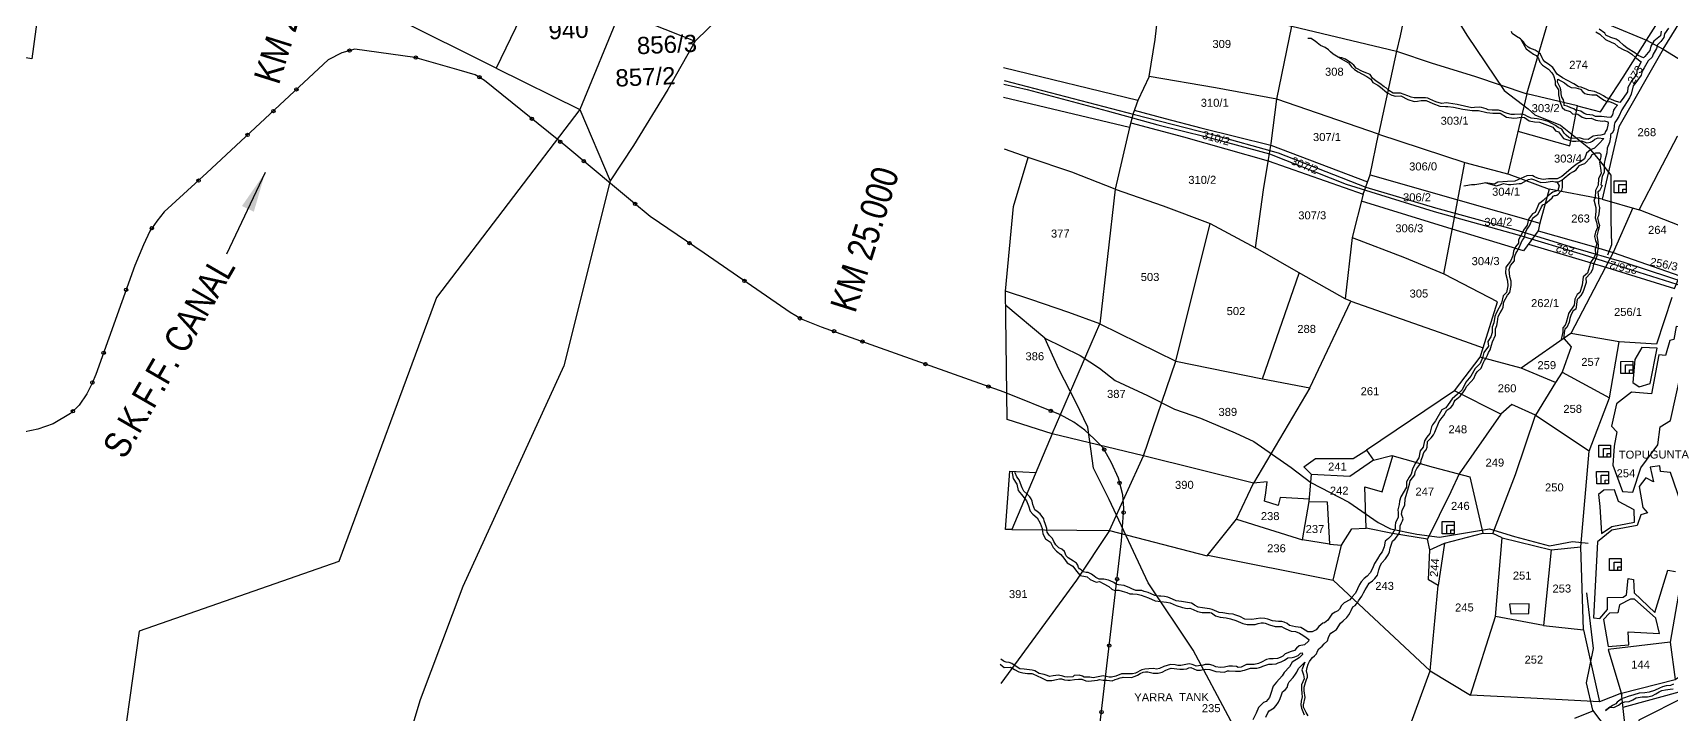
# Model space of a CAD drawing. Header units: inches. Extents: x 304037 to 460575, y 1453943 to 1639883.
# Drawn here: x 329611 to 332061, y 1603459 to 1604477 of the extents above; entities that cross this region are included whole.
import ezdxf

# ---------------------------------------------------------------- set-up
doc = ezdxf.new("R2010")
doc.units = ezdxf.units.IN
doc.header["$MEASUREMENT"] = 0
doc.header["$PDMODE"] = 33
doc.header["$PDSIZE"] = 5
for name, pattern in [('ACAD_ISO02W100', [15, 12, -3]), ('ACAD_ISO07W100', [3, 0, -3]), ('BORDER', [1.75, 0.5, -0.25, 0.5, -0.25, 0, -0.25])]:
    doc.linetypes.add(name, pattern=pattern)
for name, color, linetype in [('cahnige', 6, 'Continuous'), ('CARTTRACK', 30, 'ACAD_ISO02W100'), ('NALA', 4, 'Continuous'), ('SQUAREWELL', 5, 'Continuous'), ('SURVEY_BND', 7, 'Continuous'), ('SURVEY_NO', 7, 'Continuous'), ('TITLEBLOCK', 7, 'Continuous'), ('VILLAGE_AREA', 1, 'Continuous'), ('zz', 7, 'Continuous')]:
    doc.layers.add(name, color=color, linetype=linetype)
for name, color, linetype, lineweight in [('FOOTPATH', 150, 'ACAD_ISO07W100', 30), ('ROAD', 1, 'Continuous', 25), ('VILL_BOUNDARY', 6, 'BORDER', 30)]:
    doc.layers.add(name, color=color, linetype=linetype, lineweight=lineweight)
doc.styles.add('ARIALN', font='ARIALN.TTF')
doc.styles.get("Standard").update_dxf_attribs({"font": 'arial.ttf'})
doc.dimstyles.get("Standard").update_dxf_attribs({"dimtxt": 0.18, "dimasz": 0.18, "dimexe": 0.18, "dimexo": 0.0625, "dimgap": 0.09, "dimtad": 0, "dimtih": 1, "dimtoh": 1, "dimdec": 4, "dimzin": 0, "dimdsep": 46, "dimtxsty": 'Standard', "dimcen": 0.09, "dimadec": 0, "dimazin": 0, "dimtfac": 1, "dimtdec": 4, "dimtofl": 0, "dimtmove": 0, "dimatfit": 3, "dimfxl": 0, "dimtolj": 1, "dimtzin": 0, "dimarcsym": 0})

# ---------------------------------------------------------------- blocks, each defined once
blk = doc.blocks.new('KALUVOYA')
at = {"layer": 'SURVEY_BND', "linetype": 'ByBlock'}
for points in [[(51.85, 81.82), (37.17, 89.12), (44.85, 112.14)], [(-13.35, 100.37), (-15.66, 83.12), (-29.3, 85.27), (-37.17, 109.33)], [(60.2, 99.16), (51.85, 81.82), (64.01, 75.8)], [(69.84, 90.02), (64.01, 75.8), (68.4, 65.47)], [(69.84, 90.02), (80.74, 85.75)], [(64.01, 75.8), (43.19, 48.47), (28.99, 10.13), (0, 0), (-12.96, -92.16), (6.03, -138.4), (5.19, -147.25), (6.56, -150.42)]]:
    blk.add_lwpolyline(points, dxfattribs=at)
at = {"layer": 'VILL_BOUNDARY', "linetype": 'ByBlock'}
blk.add_lwpolyline([(84.56, 89.48), (80.74, 85.75), (76.79, 78.72), (71.78, 70.57), (68.4, 65.47), (61.71, 38.6), (47.03, 6.5), (40.86, -9.95), (34.1, -32.3)], dxfattribs=at)
at = {"layer": 'SURVEY_NO', "linetype": 'ByBlock'}
for s, p in [('940', (59.49, 85.98)), ('856/3', (72.34, 83.82)), ('857/2', (69.22, 79.12))]:
    blk.add_text(s, height=2.5, rotation=2.5039, dxfattribs=at).set_placement(p)
blk = doc.blocks.new('THOPUGUNTA')
at = {"layer": 'CARTTRACK', "linetype": 'ByBlock'}
blk.add_lwpolyline([(-6204.9, -1116), (-6237.8, -1085.5), (-6257.9, -1032.4), (-6281.5, -929.7), (-6295.1, -854.1), (-6273.7, -752.5), (-6264.9, -701.5), (-6260.1, -557.5), (-6262.6, -456.4), (-6328.2, -369.8), (-6337.9, -328.8), (-6327.2, -277.6), (-6337.1, -194.7)], dxfattribs=at)
at = {"layer": 'FOOTPATH', "linetype": 'ByBlock'}
for points in [[(-6976.8, 1494.4), (-6933.5, 1455.7), (-6881.3, 1369.6), (-6844.7, 1305.7), (-6809.2, 1234.3), (-6780.7, 1178.6), (-6758.8, 1129.9), (-6748.6, 1112.2), (-6728.5, 1079.6), (-6636.3, 905.6), (-6594.8, 801.6), (-6595.8, 766.9), (-6517, 638.8), (-6461.2, 556.1), (-6425.3, 528.8), (-6415, 519.8), (-6376.7, 504.2), (-6334.2, 470.2), (-6320.3, 453.7), (-6301.2, 429.4), (-6301.4, 362.3), (-6300.5, 325.3), (-6306.2, 309.9)], [(-6774.2, -573.4), (-6802, -517.6), (-6836.2, -445), (-6869.6, -385.7), (-6926.1, -280.5), (-6993.5, -179.5), (-7051.5, -55.2), (-7075.2, -8.5), (-7083.8, 52.7), (-7101.5, 90.2), (-7127.1, 139.7), (-7148, 186), (-7206.5, 234.7)], [(-7148, 186), (-7095.3, 159.9), (-7066.2, 140.9), (-7042.8, 122.7), (-6994.4, 100.1), (-6954.1, 79.6), (-6915.2, 66.4), (-6863.2, 44.6), (-6835.6, 31.3), (-6779.7, -7.1), (-6750.2, -29.5), (-6693.1, -59.2), (-6649.6, -89.6), (-6630.7, -98.9), (-6591.5, -107), (-6557.4, -111.2), (-6483.1, -98.9), (-6445.6, -110.3), (-6393.2, -124.3), (-6358.5, -118), (-6335.1, -120.4)], [(-6327.4, -370.9), (-6355.6, -382.4)]]:
    blk.add_lwpolyline(points, dxfattribs=at)
at = {"layer": 'NALA', "linetype": 'ByBlock'}
for points in [[(-6226.2, 644.6), (-6227.3, 637.6), (-6237, 629.9), (-6241.4, 622.4), (-6243, 615.6), (-6250.5, 606.9), (-6252.5, 604.8), (-6260.7, 608.3), (-6265.4, 612.1), (-6277.1, 619.5), (-6282.4, 623.7), (-6289.2, 629.8), (-6293.5, 633), (-6301.3, 635.3), (-6308.7, 638.9), (-6310.4, 641.6), (-6318.8, 647.7)], [(-6215, 649.2), (-6221.4, 640.9), (-6222.4, 635.1), (-6226.8, 629.5), (-6231.5, 624.2), (-6233.2, 618.8), (-6238.3, 610.3), (-6239.5, 605.7), (-6245.6, 600.4), (-6251.8, 590), (-6254.6, 584.8), (-6256, 579.2), (-6263.8, 568), (-6268.1, 562.8), (-6271, 550.6), (-6273.4, 545.1), (-6284.9, 527), (-6289.3, 517.4), (-6292.8, 511.5), (-6295.5, 508.4), (-6296.3, 504.1), (-6296.7, 496.9), (-6299.5, 492.4), (-6302, 490.2), (-6301.8, 486.2), (-6303.3, 478.1), (-6307.1, 470), (-6307.3, 462.8), (-6310.1, 453.8), (-6311.5, 447.2), (-6311.2, 438.8), (-6311.2, 433.4), (-6314.4, 428.2), (-6315.4, 420.9), (-6316.4, 415.3), (-6314.6, 413.9), (-6318.4, 406.3), (-6320.7, 404.4), (-6319.9, 396.3), (-6319.9, 387.2), (-6318.3, 381.1), (-6319, 375.9), (-6320, 368.7), (-6321.3, 365.7), (-6320.1, 358.9), (-6318.5, 354.3), (-6320.4, 346.8), (-6322.3, 339), (-6320.9, 330.4), (-6320.5, 323.2), (-6321.3, 315.3), (-6322.2, 308.7), (-6324.7, 301.9), (-6327.5, 296.7), (-6329, 288.6), (-6331.9, 282.9), (-6338.6, 275.8), (-6338.5, 269), (-6342.9, 255.5), (-6346.5, 249.5), (-6349.7, 245.9), (-6351.9, 243.8), (-6354, 229.3), (-6357.5, 226.7), (-6360.6, 221.1), (-6362.7, 215.5), (-6363.9, 210), (-6367.3, 202.1), (-6370.4, 199.6), (-6371.2, 194.3), (-6371.8, 189.2), (-6372.2, 185)], [(-6324, 643.9), (-6317.7, 640.4), (-6309.4, 632.3), (-6299.9, 628), (-6295.9, 626.5), (-6290.7, 621.3), (-6281.8, 616.6), (-6276.2, 614.5), (-6270.2, 610.4), (-6264.5, 605.6), (-6256.2, 599), (-6262.6, 586.5), (-6262.6, 581.5), (-6265.3, 576.4), (-6270, 571.2), (-6275.8, 560.3), (-6276.6, 554.3), (-6282.9, 544.5), (-6287.8, 538.3), (-6295.8, 540.6), (-6301.2, 543.2), (-6305.5, 544.3), (-6309.1, 545.8), (-6312.5, 548.2), (-6318, 551.1), (-6326.1, 554.6), (-6334.1, 556.2), (-6337.1, 557.6), (-6345.7, 561.2), (-6349.6, 561.7), (-6357, 565.8), (-6366.2, 571.2), (-6373.6, 574.9), (-6381.5, 580.4), (-6388.4, 590.5), (-6394.5, 595.3), (-6400, 598.9), (-6403, 602.9), (-6404.1, 604.7), (-6406.7, 610.2), (-6410, 613.1), (-6414.6, 616.1), (-6422.4, 619.1), (-6425.1, 620.7), (-6429.5, 624.9), (-6432.3, 629), (-6436.6, 633.3), (-6442.7, 636.8), (-6449.1, 641.4), (-6450.1, 644)], [(-6436.6, 633.3), (-6428, 618.3), (-6417.3, 610.5), (-6413.2, 608.3), (-6409.6, 603.8), (-6407.5, 598.3), (-6403.7, 593.8), (-6394.8, 588.1), (-6389.6, 582.6), (-6387.4, 578.5), (-6384.9, 570.4), (-6384.9, 564.4), (-6379.6, 556.8), (-6379.6, 549.6), (-6377.4, 538.3), (-6374.2, 530.5), (-6370.1, 527.1), (-6362.3, 524.8), (-6358.6, 521.3), (-6351, 520.9), (-6344.4, 516), (-6338.4, 514.4), (-6330.8, 514.5), (-6323.8, 511.6), (-6314.4, 510.4), (-6310.9, 510.7), (-6306, 509), (-6305.4, 507.7), (-6306.1, 504.1), (-6307.6, 498), (-6309.4, 494.8), (-6310.9, 490.8), (-6316.4, 489.3), (-6321.4, 488.8), (-6327.8, 487.7), (-6332.3, 484.8), (-6335.2, 482.8), (-6342.4, 483.2), (-6348.4, 485.3), (-6352.5, 484.8), (-6360.7, 484.5), (-6364.2, 486), (-6368, 489.1), (-6371, 492.3), (-6374.7, 498.1), (-6380, 501), (-6384.1, 503.9), (-6395.3, 509.5), (-6402, 511.7), (-6411.5, 513.7), (-6420.8, 514.6), (-6426.2, 517.1), (-6429.5, 519.4), (-6432, 520.3), (-6436.4, 520.5), (-6445.6, 520.2), (-6450.3, 520.1), (-6455.9, 521.5), (-6460.6, 523.2), (-6464.7, 525.1), (-6469.3, 526.4), (-6472.2, 526.4), (-6478.7, 526.4), (-6484.9, 526.9), (-6488.1, 528.4), (-6495, 530.4), (-6498.2, 531.3), (-6505.5, 530.5), (-6509.1, 530.1), (-6531.4, 534.9), (-6544.2, 537.2), (-6547.1, 537.4), (-6554.9, 536.7), (-6563.4, 539), (-6572, 543.2), (-6575.2, 544.4), (-6578.5, 545.1), (-6588.3, 545.3), (-6595.7, 544.9), (-6600.1, 545.9), (-6605.2, 548.3), (-6610.5, 550.2), (-6616.1, 552.1), (-6621.6, 552), (-6627.1, 552.1), (-6633.7, 555.9), (-6636.9, 559.7), (-6640.3, 561.7), (-6647.1, 566.3), (-6652.3, 569.8), (-6657.9, 574.4), (-6661.6, 579.7), (-6666.4, 581.8), (-6672.9, 584.2), (-6682.5, 589.4), (-6686, 594), (-6690.9, 597.7), (-6694.8, 600.3), (-6698.5, 603), (-6704, 604.6), (-6709.1, 605.9), (-6716.6, 610.3), (-6720.9, 613.8), (-6723.5, 616.9), (-6728.7, 620.3), (-6735.8, 623.5), (-6740.9, 627.2), (-6743.9, 629.7), (-6746.3, 631), (-6749.9, 633.6), (-6754.6, 633.9)], [(-6710, 606.4), (-6694, 597.2), (-6689.1, 591.3), (-6684.7, 587.5), (-6679.3, 583.7), (-6666.3, 576.7), (-6660.2, 572.9), (-6657.3, 568), (-6649.9, 563.9), (-6645.8, 560.8), (-6636.4, 553), (-6629, 549.1), (-6623.5, 547.7), (-6615.7, 548), (-6605, 542.7), (-6595.8, 539.7), (-6590.7, 539.9), (-6585.1, 540.9), (-6580.3, 541.3), (-6577.4, 541.3), (-6567.7, 536.7), (-6557.2, 532.8), (-6548.8, 531.9), (-6545.4, 531.9), (-6536.7, 531), (-6522.7, 528), (-6508.7, 526.2), (-6499.2, 526), (-6487.1, 523), (-6477.9, 522.3), (-6472, 522.3), (-6466.8, 522.3), (-6457.7, 516.1), (-6446.7, 514.5), (-6441.4, 515.4), (-6435.4, 516), (-6430.7, 515.8), (-6423.6, 510.6), (-6415.4, 509.3), (-6407.9, 508.6), (-6388.1, 501.2), (-6384.2, 495.8), (-6379.9, 494.2), (-6375.1, 488.1), (-6372, 484.5), (-6367.9, 482.9), (-6358.7, 480.3), (-6353.6, 480.2), (-6345.1, 480.9), (-6337.5, 478), (-6332, 478.9), (-6328.8, 480.2), (-6325.3, 483.2), (-6320.3, 485.2), (-6311.7, 484.4), (-6319.5, 476.4), (-6325.8, 469.8), (-6331.9, 467.4), (-6337.7, 462.4), (-6341, 453.9), (-6346.8, 449.7), (-6351.9, 446.7), (-6357.6, 442.2), (-6374.9, 427.5), (-6381.5, 424.1), (-6386.5, 424), (-6390.6, 424.1), (-6394.9, 424.1), (-6402.6, 423), (-6409.5, 424.7), (-6413.1, 426), (-6415.5, 427.2), (-6418, 428.4), (-6419.2, 428.8), (-6427.3, 428.3), (-6435.8, 424.4), (-6445.2, 420.5), (-6455.9, 420.2), (-6470.6, 418.9), (-6475.4, 416.3), (-6488.5, 418.1), (-6495.8, 416.7), (-6504.6, 415.2), (-6509.6, 415.2), (-6518.3, 413.6), (-6521.3, 412.9)], [(-6380.9, 573.2), (-6370.7, 567.7), (-6365.4, 562.8), (-6360.6, 560.5), (-6354, 559.8), (-6346.7, 558), (-6343.3, 554.3), (-6340.5, 551.7), (-6336.7, 550.7), (-6329.7, 549.7), (-6326.5, 549.6), (-6322.8, 549.6), (-6316.9, 545.2), (-6311.4, 541.7), (-6307, 538.9), (-6303.6, 539.8), (-6297.6, 537), (-6291.5, 534.2), (-6295.4, 529.8), (-6297.6, 526.5), (-6298.9, 519.7), (-6301.8, 515.5), (-6307.3, 516.4), (-6315.6, 517.4), (-6324.5, 517.3), (-6328.4, 519.2), (-6337.4, 520), (-6341.5, 521.6), (-6346.5, 525), (-6350.7, 526), (-6354.1, 526.8), (-6357, 528.4), (-6361.3, 530.3), (-6366.5, 532.4), (-6371.4, 533.5), (-6371.4, 537.8), (-6372.3, 542.1), (-6374.7, 546.2), (-6375.6, 551), (-6375.6, 554), (-6376.5, 559.5), (-6379.2, 564.5), (-6381.3, 568.4), (-6380.9, 573.2)], [(-6488.5, 418.1), (-6472.5, 413.6), (-6464.5, 416.2), (-6462.1, 417), (-6454.6, 415.8), (-6451, 415.7), (-6438.6, 416.9), (-6435.5, 417.3), (-6430.8, 419.6), (-6427.8, 421.4), (-6424.8, 423.1), (-6420, 424.1), (-6415.6, 422.6), (-6412, 421.3), (-6406.3, 418.8), (-6398.1, 419), (-6392.4, 420.1), (-6389.4, 420.8), (-6384.6, 419.5), (-6379.6, 419.6), (-6374.5, 421.9), (-6371, 424.8), (-6362.5, 432.1), (-6357.1, 435.1), (-6353.4, 437.4), (-6350.7, 441.2), (-6348.4, 443.8), (-6344.6, 445.4), (-6340.3, 446.8), (-6331.8, 456), (-6329.1, 460.4), (-6324, 462.7), (-6318.2, 462.7), (-6316.3, 460.7), (-6316.3, 457.1), (-6318.5, 448.8), (-6316.9, 439.9), (-6316.1, 432.4), (-6320, 424), (-6320.3, 414.6), (-6324.4, 406.7), (-6324.9, 395.9), (-6326.6, 392.6), (-6323.9, 381.2), (-6323.7, 375.4), (-6324.8, 365.6), (-6322.9, 359.5), (-6321.6, 351.4), (-6324.2, 344.5), (-6325.9, 337.7), (-6324.3, 331.8), (-6322.5, 326.7), (-6324.8, 319.2), (-6324.2, 311.4), (-6326.3, 307), (-6331.6, 299.1), (-6333.1, 293.2), (-6336.1, 283.1), (-6342.6, 277.4), (-6344.4, 265), (-6347.8, 254.4), (-6351.8, 251.1), (-6355.2, 244.2), (-6356.3, 235.2), (-6364.7, 222.6), (-6365.9, 218.1), (-6368.2, 209.5), (-6369.6, 205.2), (-6373.1, 201.4), (-6373.2, 195.5), (-6374.9, 188.4), (-6376.1, 182.3)], [(-6382.1, 419.5), (-6378.6, 413.8), (-6380.9, 406.4), (-6388.1, 404.1), (-6394.5, 399), (-6402.4, 391.9), (-6405.4, 389), (-6409.3, 386.5), (-6414.7, 373.9), (-6418.5, 371.6), (-6424.4, 363.6), (-6426.6, 354.7), (-6432.1, 347.2), (-6433.7, 343.7), (-6436.7, 338.3), (-6439.5, 333.1), (-6439.7, 328.1), (-6444, 322.3), (-6446.9, 316), (-6448.2, 308.8), (-6451.6, 300.8), (-6458.3, 291.9), (-6459, 283), (-6455.8, 271.7), (-6455.6, 264), (-6457.4, 254.2), (-6462.3, 249), (-6464.9, 238.3), (-6472.5, 224.3), (-6474.7, 218.4), (-6476.3, 209.1), (-6479, 202.4), (-6479.1, 194.4), (-6481, 188.1), (-6485.3, 181), (-6484.6, 174.1), (-6491.2, 164.4), (-6493.2, 156.8), (-6496.8, 148.3), (-6504.3, 140.8), (-6511, 129.4), (-6518.4, 120), (-6524, 108.9), (-6530.8, 102.5), (-6538.8, 95.2), (-6544.6, 86.6), (-6548.4, 82.1), (-6554, 78.9), (-6563.7, 62.2), (-6568, 56.7), (-6569.7, 53.5), (-6572.1, 43.5), (-6576.7, 37.8), (-6580.1, 32.3), (-6582.3, 23.2), (-6586.5, 17.4), (-6588.5, 7), (-6594, -1.4), (-6597.8, -9.8), (-6600, -17.2), (-6602.9, -21.7), (-6607, -28.9), (-6607.2, -36.9), (-6615.3, -51), (-6617.5, -57.6), (-6617.9, -62.5), (-6620.1, -70.4), (-6619.4, -74.4), (-6619.4, -81.9), (-6623.7, -89.4), (-6624.1, -94.3), (-6623.9, -99), (-6629.9, -109.6), (-6633.9, -113.3), (-6638.8, -117.3), (-6640.3, -125.8), (-6643.5, -133.2), (-6646.7, -137.6), (-6650.4, -143.7), (-6655.1, -151), (-6657.7, -158.2), (-6661.4, -164.9), (-6665.8, -169.9), (-6670.2, -173.2), (-6674.9, -178.1), (-6677.3, -182.3), (-6683.3, -195.3), (-6688.6, -201.1), (-6691.7, -204.9), (-6700.3, -209.3), (-6704.3, -213.6), (-6707.1, -219), (-6709.9, -221.7), (-6713.8, -223.4), (-6718.5, -226.6), (-6724.5, -235.4), (-6729.5, -239.2), (-6732.1, -239.9), (-6738, -244.8), (-6742.3, -249.9), (-6748, -253.1), (-6754.4, -252.9), (-6758.7, -250.2), (-6762.5, -248.1), (-6765.2, -246.2), (-6772.8, -245.5), (-6782, -243.2), (-6785.3, -240.6), (-6789.8, -238.5), (-6793.5, -237.4), (-6798.3, -237.5), (-6807.6, -236.5), (-6814.2, -233.9), (-6818.7, -233.1), (-6825.6, -232.5), (-6838.2, -234.4), (-6848.7, -233.8), (-6856.1, -230.1), (-6863.8, -227.5), (-6866.4, -226.3), (-6873, -226.1), (-6881.7, -224.4), (-6887.2, -223.9), (-6894, -221.1), (-6897.7, -219.5), (-6901.4, -218.6), (-6912, -217.1), (-6918.4, -216), (-6924.2, -213.1), (-6926.2, -211.7), (-6928.7, -210.2), (-6934.5, -209.2), (-6943.7, -207.6), (-6951.7, -206.7), (-6957.2, -204.2), (-6960.5, -202.4), (-6963.9, -200.9), (-6969.2, -200), (-6974.3, -199.4), (-6977.1, -199.4), (-6983.2, -198.8), (-6988.8, -196.1), (-6993.4, -194.2), (-6999.3, -192.5), (-7002.7, -191.2), (-7005, -190.9), (-7012, -190.9), (-7017.9, -188.6), (-7020.9, -187.1), (-7029.5, -183.9), (-7037.8, -182.5), (-7041.6, -181.5), (-7044.8, -179.1), (-7050.2, -176.9), (-7052.9, -175.7), (-7059.8, -174.1), (-7066.6, -174.2), (-7071.5, -171.8), (-7074, -169.5), (-7078.1, -166.9), (-7083.3, -164.3), (-7086, -164.2), (-7090.5, -163), (-7093.8, -160.4), (-7096, -158.7), (-7097.5, -156.9), (-7098.6, -153.3), (-7100.5, -150.1), (-7105, -147.4), (-7109.3, -145), (-7113.1, -142.3), (-7116, -139.4), (-7118.5, -132.7), (-7122.4, -129.5), (-7127.1, -127.2), (-7131.6, -122.9), (-7134.7, -117.8), (-7136.6, -113.2), (-7139.3, -110.4), (-7141.6, -108.6), (-7144.5, -104.2), (-7145.2, -100.9), (-7145.2, -98.7), (-7147, -92.4), (-7148.8, -87.2), (-7149.6, -84.2), (-7154.9, -76.5), (-7159.5, -73.1), (-7162.7, -70.6), (-7165.7, -62.8), (-7166.8, -57.7), (-7168.3, -54.3), (-7170.3, -51.4), (-7174.7, -46.5), (-7179.5, -42.8), (-7181.7, -37.7), (-7182.7, -35), (-7186.5, -25.6), (-7189.8, -21.5), (-7192.1, -15.1), (-7192.9, -13.2)], [(-6754.3, -378.6), (-6756.9, -373.3), (-6760.8, -365.4), (-6761.2, -361.9), (-6758.3, -351.1), (-6759.9, -340.8), (-6760, -335.6), (-6758.3, -328.4), (-6756.4, -324.3), (-6755, -320.7), (-6755, -317.7), (-6756.6, -310.9), (-6755.4, -306), (-6754.2, -301.3), (-6752, -297.1), (-6749.8, -293.8), (-6747.7, -291.3), (-6744.4, -288.6), (-6741.4, -285.9), (-6740.1, -281.7), (-6738.2, -278.1), (-6733.3, -274.1), (-6730.1, -270.9), (-6725.3, -266.5), (-6723.6, -261.3), (-6721.8, -257), (-6720.3, -254.9), (-6716.2, -252.5), (-6711.5, -249.3), (-6705.9, -240.1), (-6701.8, -236.6), (-6696.4, -231.4), (-6693.1, -227.4), (-6691.3, -223.9), (-6689.8, -220.9), (-6687.3, -215.4), (-6683.9, -213.5), (-6681.8, -210.8), (-6680, -208.4), (-6678.8, -206.7), (-6673.8, -199.5), (-6671.4, -194.6), (-6668.7, -190.1), (-6666.3, -186.3), (-6662.8, -180.1), (-6658.1, -176.7), (-6654.3, -173.2), (-6650.3, -168.2), (-6648.6, -160.3), (-6646.6, -154.1), (-6644.1, -149.8), (-6638.3, -143.6), (-6634.4, -137.9), (-6632.3, -133.1), (-6631.2, -127.7), (-6628, -117.5), (-6623.9, -113.8), (-6620.4, -109.2), (-6617.6, -104.8), (-6616.4, -98.6), (-6616.4, -94.3), (-6614.7, -90.2), (-6612.9, -87.2), (-6612.2, -83.9), (-6614.6, -77.2), (-6613.6, -71.6), (-6611.8, -68), (-6609.3, -63.7), (-6609.2, -54.2), (-6604, -37.2), (-6602.6, -32.2), (-6601.3, -27.2), (-6594.7, -18.5), (-6593.8, -13.6), (-6591.8, -9), (-6585.5, -0.8), (-6585.3, 3.9), (-6583.3, 8.8), (-6581, 15.2), (-6577.6, 19.1), (-6576.2, 23.3), (-6575.8, 31.7), (-6570.3, 37), (-6566.8, 41.5), (-6564.5, 45.7), (-6558, 61.6), (-6553.7, 67.5), (-6551.1, 70.5), (-6546.6, 78.2), (-6540.5, 82.6), (-6537.8, 86), (-6535.9, 90.7), (-6534.1, 93.2), (-6526.7, 99.5), (-6522.8, 104.2), (-6519.6, 108.6), (-6516.7, 114.1), (-6510.5, 121.2), (-6506.3, 125.9), (-6503.6, 131.6), (-6501.4, 135.5), (-6495.1, 141), (-6492.2, 148.4), (-6490.3, 152.7), (-6489, 154.7), (-6486.1, 160.7), (-6484.4, 164.5), (-6481.8, 168.7), (-6479.7, 175.4), (-6478.5, 180.3), (-6473.8, 190.5), (-6473.7, 195.2), (-6474, 199.7), (-6472, 205.1), (-6470.7, 210.5), (-6470.1, 218.1), (-6466.8, 223.7), (-6464.2, 227.7), (-6462.4, 232.4), (-6462.1, 237), (-6461.3, 240.3), (-6456.1, 250), (-6452.3, 254.3), (-6450.7, 264.8), (-6450.6, 271.1), (-6452.3, 277.4), (-6453.6, 288.6), (-6451.3, 294.4), (-6445.6, 301.6), (-6445.6, 306.3), (-6444.7, 310.2), (-6443.6, 312.5), (-6442.1, 315.1), (-6437.9, 322.3), (-6435.6, 328.2), (-6434.2, 331.8), (-6431.5, 335.1), (-6430.1, 338.7), (-6429.1, 344), (-6427.1, 348.4), (-6424.5, 351.7), (-6423.2, 353.8), (-6420.2, 360.6), (-6418.7, 364.3), (-6417, 366.5), (-6413.3, 369.2), (-6410.5, 371.3), (-6407.2, 377.8), (-6405.1, 382.3), (-6402.9, 385.1), (-6399.6, 386.8), (-6393.3, 392.2), (-6389.4, 395.8), (-6387.7, 398.1), (-6385.5, 399), (-6384.4, 399), (-6382.3, 399.6), (-6380.1, 401.2), (-6376, 405.4), (-6374.6, 407.2), (-6373.7, 411.3), (-6373.6, 416.2), (-6373.6, 420.5), (-6373.6, 422.6)], [(-6207.8, -330.9), (-6212.2, -333), (-6218.7, -333.4), (-6224.1, -334.8), (-6228.6, -336.9), (-6235.8, -340.5), (-6244, -342.8), (-6250.4, -344.1), (-6259.2, -344.6), (-6267.1, -347), (-6275.2, -349.6), (-6280.9, -351.3), (-6284.6, -352.4), (-6292, -358.1), (-6294.1, -360.3), (-6298.7, -363.1), (-6300.9, -364.4), (-6302.9, -365.4), (-6309.3, -370.4), (-6302.9, -365.4), (-6296.9, -365.9), (-6289.9, -362.6), (-6285.4, -359.1), (-6280.3, -357.3), (-6274, -356.9), (-6268.5, -354.5), (-6263.6, -351.5), (-6254.6, -350), (-6246.7, -350), (-6239.7, -348.6), (-6234.3, -345.6), (-6228.9, -342.6), (-6225.3, -340.7), (-6219.8, -339.7), (-6212.8, -338.6), (-6207.9, -337.8)], [(-7197.5, -13), (-7195.4, -24), (-7189.8, -32.4), (-7188, -41.6), (-7183.1, -47.8), (-7175.6, -57.3), (-7172.6, -64.8), (-7169.8, -72.8), (-7165.7, -76.9), (-7159.3, -82.5), (-7155, -90.5), (-7151.9, -98.5), (-7151, -106.6), (-7147.2, -113.8), (-7139.5, -118.7), (-7135.3, -126.8), (-7130.7, -132.4), (-7124.2, -137.1), (-7119.4, -142.9), (-7114.5, -149.7), (-7106.2, -155), (-7100.8, -162.2), (-7095.3, -168.7), (-7087, -170.4), (-7084.4, -170.9), (-7079.9, -174.9), (-7071.4, -178.8), (-7066, -177.8), (-7060.7, -180.6), (-7052, -185.4), (-7047.5, -189), (-7043.3, -191.2), (-7040.3, -190.6), (-7037.2, -190.7), (-7032.4, -191.9), (-7025.1, -194.2), (-7020.6, -196.3), (-7016.2, -196.3), (-7009.9, -196.5), (-7003.8, -198.2), (-6993.1, -202.1), (-6982.7, -206.5), (-6966, -208.4), (-6960.5, -209.4), (-6951.5, -213.7), (-6942.1, -216.7), (-6935.1, -218.1), (-6930.9, -217.7), (-6926.2, -219.5), (-6919.8, -222.4), (-6912.4, -224.2), (-6905.8, -224.2), (-6901.3, -224.2), (-6898.5, -224.5), (-6892.5, -228.9), (-6885.6, -231.1), (-6876.9, -231.8), (-6870.4, -233.3), (-6862.5, -236), (-6852, -240.2), (-6845.3, -241.7), (-6840.6, -242), (-6835.8, -242), (-6833.1, -241.8), (-6828.7, -240.5), (-6824.5, -239.4), (-6820.9, -239.4), (-6818.3, -240.1), (-6811.8, -242.4), (-6803.6, -245), (-6797.3, -245), (-6794.1, -245.1), (-6790.4, -246.9), (-6787.6, -248.6), (-6779.7, -252), (-6773.1, -252.6), (-6766.8, -255), (-6761.9, -257.8), (-6757.1, -261.2), (-6753.1, -264.1), (-6753.8, -266.9), (-6759.4, -272.2), (-6767.3, -273.7), (-6771.7, -277.1), (-6774.5, -280.8), (-6779.5, -282.1), (-6788.5, -285.7), (-6792, -289.3), (-6795.9, -291.4), (-6799.9, -292.6), (-6806.3, -293.1), (-6811.8, -293.1), (-6816.6, -294.4), (-6823.9, -298), (-6828.5, -300.4), (-6834.7, -301.9), (-6843.2, -301.5), (-6846.2, -301.7), (-6851.5, -304.1), (-6854.5, -305.6), (-6858.6, -306), (-6861.4, -304.9), (-6867.4, -304.1), (-6872.6, -304.3), (-6879.2, -305.7), (-6885.5, -306), (-6892.4, -305.1), (-6896.4, -303), (-6901.5, -301.5), (-6908.1, -301.8), (-6911.3, -302.5), (-6914.4, -303.4), (-6921.7, -304), (-6923.7, -303.4), (-6927.8, -301.9), (-6932.1, -300.8), (-6944.3, -303.1), (-6949.1, -303.2), (-6953.2, -302.3), (-6960, -301.6), (-6969.7, -304.5), (-6976.6, -307.6), (-6981.1, -308.8), (-6985.3, -307.9), (-6992.5, -308), (-6998.6, -308.5), (-7002.7, -309.7), (-7012.3, -314.5), (-7016.7, -315.4), (-7022.2, -315.4), (-7028.6, -315.4), (-7033.5, -315.5), (-7041.8, -319.1), (-7048.3, -320.8), (-7051.7, -320.4), (-7056.4, -319.4), (-7060.6, -318.4), (-7075.7, -321.7), (-7080.7, -320.8), (-7089.3, -320.4), (-7091.5, -319.3), (-7096.4, -317.8), (-7103.9, -318.2), (-7106, -320.2), (-7114.4, -320.8), (-7118.2, -320), (-7121, -319), (-7127.5, -317.7), (-7135.5, -318.7), (-7141.2, -319.6), (-7144.5, -318), (-7148.9, -316.7), (-7156.5, -315.1), (-7163.1, -311.4), (-7166.8, -310), (-7174.9, -309.2), (-7178.7, -308.7), (-7185.2, -308.3), (-7189.3, -305.6), (-7197.1, -300.1), (-7201.3, -298.8), (-7205.7, -298.1), (-7208.6, -297.4), (-7210.3, -296.1), (-7213.5, -293.8)], [(-7214.6, -301.4), (-7208.8, -306.4), (-7199.5, -305.6), (-7193.2, -309.3), (-7186.9, -312.7), (-7180.9, -314.1), (-7173.7, -315.1), (-7167.6, -315.1), (-7165.9, -315.5), (-7152.8, -321.8), (-7145, -325.6), (-7137.7, -325.5), (-7130.7, -324.3), (-7125.9, -323.1), (-7123, -323.1), (-7118.3, -324.6), (-7113.4, -325.2), (-7110.2, -325.2), (-7103.6, -324.3), (-7097.4, -323.6), (-7092.8, -323.6), (-7086.8, -326.2), (-7082.7, -326.6), (-7069.1, -325.1), (-7066.4, -324.3), (-7060.8, -325), (-7055.1, -324.9), (-7047, -326), (-7042.6, -324.3), (-7039, -322.9), (-7035.5, -321.6), (-7032.3, -320.9), (-7031, -320.8), (-7018.3, -320.9), (-7012.8, -319.2), (-7009.2, -317.6), (-7005.1, -315.2), (-7000.9, -313.1), (-6997.4, -312.5), (-6993.7, -312.7), (-6985.7, -314.7), (-6978.4, -314.4), (-6972.5, -313.4), (-6966.9, -310.2), (-6962.2, -308.4), (-6958.8, -307.3), (-6945.9, -308.9), (-6940.3, -308.6), (-6935.4, -308.3), (-6932.4, -306.8), (-6929.6, -306.4), (-6925.3, -308.2), (-6920.6, -310.1), (-6917.5, -310.1), (-6915, -310.1), (-6911.3, -309.2), (-6907.7, -308.7), (-6900.9, -309.4), (-6892.1, -312), (-6885.5, -312.4), (-6879.3, -313.2), (-6874.8, -311.3), (-6872.1, -311.1), (-6862.9, -311.6), (-6856.5, -311.5), (-6855.2, -311.6), (-6851.9, -310.9), (-6849.5, -310.1), (-6840.3, -307.4), (-6835.3, -307.3), (-6830.7, -307), (-6826.8, -306.1), (-6824.1, -305.1), (-6822.1, -304.3), (-6813.1, -301.1), (-6807.8, -301.1), (-6802.1, -300.5), (-6798.7, -299.3), (-6794.5, -297.5), (-6789.6, -295.2), (-6784.3, -291.6), (-6778, -291), (-6774.1, -290), (-6769.1, -288.2), (-6767.3, -286.9), (-6765.4, -284.8), (-6763.1, -284.1), (-6762.7, -286.6), (-6767.4, -291.6), (-6777.8, -298.2), (-6781.9, -305.2), (-6789.9, -313.4), (-6793.1, -318.7), (-6801.3, -328.1), (-6806.5, -334), (-6809.8, -344.9), (-6812.1, -350.8), (-6816.7, -356.9), (-6821.1, -358.5), (-6828.2, -366.1), (-6831.6, -374.5), (-6837, -384.3)], [(-6817.3, -380.5), (-6814.5, -373.9), (-6812.6, -370.8), (-6805, -366.6), (-6801.9, -362.9), (-6798.2, -358.2), (-6795.8, -352.7), (-6794.1, -346.9), (-6792.5, -342.7), (-6788, -339.2), (-6785.3, -335.8), (-6783.9, -330.8), (-6782.7, -327.5), (-6776.5, -321.2), (-6772.8, -316.3), (-6771, -313.2), (-6768.6, -307.7), (-6759.3, -298.3), (-6763.7, -309.5), (-6760.9, -317), (-6760, -322.9), (-6762.2, -327.4), (-6764.2, -332.1), (-6764, -338.6), (-6763.6, -345.2), (-6763.2, -350), (-6764.5, -356.7), (-6764.9, -362.1), (-6763.8, -367), (-6759.9, -377.1)]]:
    blk.add_lwpolyline(points, dxfattribs=at)
at = {"layer": 'ROAD', "linetype": 'ByBlock'}
for points in [[(-7209.4, 565.5), (-7174.2, 557.5), (-7054.8, 525.8), (-6979, 504.7), (-6906.3, 486.7), (-6812, 461.2), (-6697.1, 416), (-6565.6, 375.1), (-6442, 341.1), (-6342.7, 311), (-6259.3, 284.7), (-6183.6, 260.5)], [(-7209, 571), (-7013.9, 520), (-6899.3, 490.6), (-6799.2, 462.8), (-6668.1, 411.5), (-6563.8, 380.9), (-6440.2, 346.8), (-6354.3, 320.6), (-6282, 299.4), (-6180.3, 266.1)]]:
    blk.add_lwpolyline(points, dxfattribs=at)
at = {"layer": 'SQUAREWELL', "linetype": 'ByBlock'}
for points in [[(-6296.3, 421.1), (-6278.6, 421.1), (-6278.5, 402.9), (-6296.2, 402.9)], [(-6289.3, 415.7), (-6278.6, 415.8), (-6278.5, 402.9), (-6289.3, 402.9)], [(-6283.6, 408.6), (-6278.5, 408.7), (-6278.5, 402.9), (-6283.6, 402.9)], [(-6286.3, 151.3), (-6268.6, 151.4), (-6268.5, 133.2), (-6286.2, 133.1)], [(-6279.4, 146), (-6268.6, 146.1), (-6268.5, 133.2), (-6279.3, 133.2)], [(-6273.6, 138.9), (-6268.6, 138.9), (-6268.5, 133.2), (-6273.6, 133.2)], [(-6319.4, 26.2), (-6301.7, 26.3), (-6301.7, 8.1), (-6319.3, 8)], [(-6312.5, 20.9), (-6301.7, 20.9), (-6301.7, 8.1), (-6312.4, 8.1)], [(-6306.7, 13.8), (-6301.7, 13.8), (-6301.7, 8.1), (-6306.7, 8.1)], [(-6322.6, -13.5), (-6304.9, -13.5), (-6304.8, -31.7), (-6322.5, -31.7)], [(-6315.6, -18.9), (-6304.9, -18.8), (-6304.8, -31.7), (-6315.6, -31.7)], [(-6309.9, -26), (-6304.8, -25.9), (-6304.8, -31.7), (-6309.8, -31.7)], [(-6553.6, -88.1), (-6535.9, -88.1), (-6535.8, -106.3), (-6553.5, -106.3)], [(-6546.6, -93.5), (-6535.9, -93.4), (-6535.8, -106.3), (-6546.6, -106.3)], [(-6540.9, -100.6), (-6535.9, -100.5), (-6535.8, -106.3), (-6540.9, -106.3)], [(-6303.6, -143.2), (-6285.9, -143.1), (-6285.8, -161.3), (-6303.5, -161.4)], [(-6296.6, -148.6), (-6285.9, -148.5), (-6285.8, -161.3), (-6296.5, -161.4)], [(-6290.9, -155.6), (-6285.8, -155.6), (-6285.8, -161.3), (-6290.8, -161.3)]]:
    blk.add_lwpolyline(points, close=True, dxfattribs=at)
at = {"layer": 'SURVEY_BND', "linetype": 'ByBlock'}
for points in [[(-6351.4, 532.9), (-6316.7, 524), (-6282.9, 576), (-6248.3, 631.5), (-6223.3, 617.7), (-6141.6, 750.4), (-6094.6, 826.5), (-6065.8, 877.6), (-6043.7, 936.1)], [(-6386.6, 687.4), (-6303.4, 654.4), (-6248.3, 631.5), (-6169.8, 754.6), (-6139.1, 805.3), (-6110.2, 851.3), (-6085, 891.2), (-6038.2, 858), (-5993.6, 829.9), (-5960.3, 818.7), (-5948.7, 894.7), (-5945.3, 923.1)], [(-7026.9, 876.4), (-7045.5, 761.2), (-7053.9, 712.4), (-6976, 693.3), (-6896.8, 677.8), (-6778.8, 652.3), (-6622.2, 614.6), (-6648.9, 490.7), (-6800.8, 543.2), (-6778.8, 652.3)], [(-6223.3, 617.7), (-6144.6, 569.4), (-6089.1, 596.4), (-6063.1, 650.3), (-6024.8, 726.9), (-6005.4, 787.6), (-5991.5, 829.2)], [(-6586.5, 779.7), (-6616.7, 637.5), (-6622.2, 614.6), (-6568.6, 596.8), (-6505.3, 577.3), (-6427, 551.3), (-6392.4, 669.3), (-6379.3, 710.1)], [(-6800.8, 543.2), (-6892.8, 559.8), (-6992.2, 576.8), (-6983.1, 632.1), (-6976, 693.3)], [(-6223.3, 617.7), (-6289.5, 502), (-6314.5, 393.9), (-6393.7, 408.8)], [(-6992.2, 576.8), (-7009.1, 540.9), (-7209.9, 589.8)], [(-6314.5, 393.9), (-6259, 377.8), (-6229.8, 434.3), (-6201.8, 487.8), (-6163.6, 486.2), (-6150.6, 542.2), (-6144.6, 569.4)], [(-7009.1, 540.9), (-7016.1, 521.4), (-7021.4, 500.6), (-7209.6, 545.3)], [(-7042.9, 408.5), (-6971.1, 383.7), (-6900.9, 357.2), (-6832.9, 320.9), (-6820.8, 407.5), (-6813.5, 452.7), (-6809.4, 476.6), (-6800.8, 543.2)], [(-6427, 551.3), (-6455.5, 431.6)], [(-6440.3, 495.5), (-6362.9, 473.4), (-6351.4, 532.9), (-6427, 551.3)], [(-7014.2, 526.6), (-6968, 514.1), (-6914.7, 500.4), (-6809.8, 474.4), (-6665.3, 419.6)], [(-7021.4, 500.6), (-7042.9, 408.5), (-7107.6, 434), (-7172.8, 455.8), (-7208.3, 468.3)], [(-7019.6, 507.7), (-6940.6, 486.7), (-6813.8, 451), (-6671.8, 401), (-6661.6, 430), (-6648.9, 490.7)], [(-6648.9, 490.7), (-6520, 448.6)], [(-6100.7, 482.2), (-6120.3, 435.4), (-6162.2, 339.8), (-6259, 377.8)], [(-7042.9, 408.5), (-7065.8, 207.2), (-7111.9, 224.2), (-7169, 243.8), (-7206.8, 256.3), (-7194.9, 382.6), (-7172.8, 455.8)], [(-6690.4, 241), (-6549.7, 192), (-6492.5, 171.3), (-6471, 240.2), (-6549.5, 280.9), (-6551.1, 282.3), (-6538.3, 350.3), (-6520, 448.6), (-6453.8, 431.1), (-6393.7, 408.8), (-6407.4, 357.9), (-6410, 346.2), (-6431.9, 316.6), (-6538.6, 348.7), (-6674.4, 390.7)], [(-6661.6, 430), (-6530.4, 392.5), (-6407.4, 357.9)], [(-6671.8, 401), (-6688.1, 336.6), (-6698.9, 244.5), (-6765.2, 281.9), (-6832.9, 320.9)], [(-6424.6, 326.4), (-6307.3, 291.8), (-6206, 260.4), (-6198.2, 279), (-6186, 274.8), (-6155, 331.7), (-6116.5, 396.7)], [(-6268.7, 380.6), (-6298.1, 313.9), (-6198.2, 279), (-6179.5, 315.5), (-6162.2, 339.8)], [(-7065.8, 207.2), (-6952.2, 151.7), (-6900.9, 357.2)], [(-6410, 346.2), (-6330.8, 324), (-6298.1, 313.9), (-6361, 192.8), (-6435.6, 141.1), (-6497, 157.8), (-6492.5, 171.3)], [(-6688.1, 336.6), (-6609.9, 306.3), (-6551.1, 282.3)], [(-6952.2, 151.7), (-6822.4, 125.4), (-6767.4, 283.1)], [(-7137.2, 43.2), (-7204.1, 64.3), (-7206.8, 256.3)], [(-6210.1, 246.7), (-6233.2, 177.2), (-6289, 180.6), (-6361, 192.8)], [(-6822.4, 125.4), (-6751.8, 111.6), (-6690.4, 241), (-6698.9, 244.5)], [(-7000.3, 10), (-7137.2, 43.2), (-7065.8, 207.2)], [(-6371.8, 185.3), (-6360.6, 173.1), (-6374, 135.4), (-6303.5, 97), (-6289, 180.6)], [(-6751.8, 111.6), (-6835.9, -30.7), (-7000.3, 10), (-6952.2, 151.7)], [(-6384, 119.9), (-6414, 71), (-6449.4, 86.8), (-6465.8, 72.5), (-6535.3, 107.3), (-6497, 157.8)], [(-6374, 135.4), (-6384, 119.9), (-6435.6, 141.1)], [(-6535.3, 107.3), (-6666.6, 18.5), (-6656.2, 3.6), (-6629, 10.4), (-6566.9, -6.6), (-6512.5, -21.2), (-6492.9, -105.4), (-6478, -106), (-6444.1, -17.6), (-6414, 71), (-6335.4, 18.4), (-6334, 17.1), (-6303.5, 97)], [(-6465.8, 72.5), (-6528.2, -17), (-6540.7, -43.5), (-6575.5, -114.2), (-6627.7, -105.8), (-6667.1, -98.2), (-6669.3, -36.1), (-6643.6, -43.9), (-6627.4, 10)], [(-7137.2, 43.2), (-7197.1, -99.9), (-7206.6, -99.9), (-7200.3, -12.9), (-7161.4, -14.7)], [(-7197.1, -99.9), (-7051.1, -101.6), (-7000.3, 10)], [(-6656.2, 3.6), (-6691.6, -21), (-6749.3, -17.9), (-6760.6, -6.5), (-6743.2, 6), (-6686.7, 6.3), (-6666.6, 18.5)], [(-6464.1, -112.4), (-6390.5, -130.1), (-6346.1, -125.9), (-6334, 17.1)], [(-6752.6, -58.1), (-6749.3, -17.9)], [(-7051.1, -101.6), (-6904.9, -139.3), (-6861.3, -84.5), (-6835.9, -30.7)], [(-6817.5, -45.2), (-6815.3, -28.9), (-6835.9, -30.7)], [(-6752.3, -54.8), (-6795.8, -52.2), (-6798.9, -64), (-6819.4, -57.5), (-6817.5, -45.2)], [(-6861.3, -84.5), (-6762.5, -115.5), (-6752.6, -58.1), (-6725.7, -58.5), (-6722.1, -122.1), (-6762.5, -115.5)], [(-7051.1, -101.6), (-7100.7, -175.9), (-7213.7, -330.2)], [(-7129.6, -577), (-6952.1, -660.7), (-6827, -714), (-6762, -571.2), (-6601.3, -392.6), (-6571.7, -311.2), (-6511.3, -347.3), (-6473.8, -230.1), (-6464.1, -112.4), (-6478, -106)], [(-6722.1, -122.1), (-6704, -123.4), (-6688.7, -99), (-6667.1, -98.2)], [(-6716.6, -175.9), (-6571.7, -311.2), (-6559.7, -183.6), (-6574.1, -175.1), (-6572.2, -130.1), (-6575.5, -114.2)], [(-6572.2, -130.1), (-6550.3, -120.3), (-6492.9, -105.4)], [(-6550.3, -120.3), (-6559.7, -183.6)], [(-6904, -138.2), (-6716.6, -175.9), (-6704, -123.4)], [(-6390.5, -130.1), (-6402.3, -243.3), (-6473.8, -230.1)], [(-6402.3, -243.3), (-6342.3, -249.6), (-6346.1, -125.9)], [(-6194.9, -165.1), (-6212.4, -268.3), (-6205.2, -323.8)], [(-6285.5, -344.4), (-6205.2, -323.8), (-6134, -275.1), (-6086.7, -252), (-6023, -222.7), (-6032.5, -184.2), (-5970.2, -176.4), (-6023, -222.7)], [(-6283.1, -365.2), (-6193.8, -341.2), (-6151.8, -312.2), (-6061.2, -262.2), (-5992.4, -224.3), (-6000.1, -202.6)], [(-6342.3, -249.6), (-6318.5, -357.5), (-6421, -352), (-6511.3, -347.3)], [(-6212.4, -268.3), (-6305.2, -279.2), (-6285.1, -347.6)], [(-6153.5, -313.4), (-6155.8, -343.5), (-6188.3, -349), (-6259.5, -384.6), (-6264.4, -407.9), (-6244.5, -462.1), (-6245.6, -703.5), (-6282.2, -850.1), (-6197.8, -828.6), (-6175.8, -718), (-6164.3, -563.7), (-6155.4, -419.1), (-6155.8, -343.5)], [(-6601.3, -392.6), (-6516.8, -419.7), (-6441.9, -432.6), (-6389.1, -442.5), (-6271.2, -471.7), (-6285.5, -344.4), (-6318.5, -357.5)]]:
    blk.add_lwpolyline(points, dxfattribs=at)
at = {"layer": 'VILLAGE_AREA', "linetype": 'ByBlock'}
for points in [[(-6240.6, 102.8), (-6270.7, 105.5), (-6293, 88.1), (-6300.5, 54.7), (-6292.3, 45.8), (-6296.2, 24.6), (-6298.5, -3.7), (-6283.9, -42.9), (-6268.6, -44.2), (-6256.7, -7.8), (-6230.9, 26.4), (-6227.5, 53.6), (-6212.3, 62.8), (-6181, 203.1), (-6203.8, 203.2), (-6207, 184.2), (-6213.4, 182.3), (-6219.4, 160), (-6229.7, 161.3), (-6240.6, 102.8)], [(-6268.4, 119.6), (-6258.8, 113.3), (-6242.8, 118), (-6232.2, 171.2), (-6254.9, 171.9), (-6265.3, 154.3), (-6268.4, 119.6)], [(-6327.1, -232), (-6317.8, -232.7), (-6306.5, -219.6), (-6306.6, -201.4), (-6283, -201.1), (-6278, -197.4), (-6275.4, -173), (-6267.6, -174.5), (-6266.3, -194.4), (-6235.7, -223.8), (-6216.1, -160.9), (-6204.9, -162.7)], [(-6190.9, -77.1), (-6212.3, -14.8), (-6227, -13.2), (-6227.9, -4.7), (-6242.8, -6.6), (-6237.8, -28.5), (-6249, -22.5), (-6259, -35.6), (-6253.4, -66.8), (-6246.5, -74.8), (-6256.6, -77.8), (-6261.9, -94), (-6300, -101.1), (-6321.2, -118.6), (-6327.1, -232)], [(-6315.5, -106), (-6300.1, -95.2), (-6266.2, -89.2), (-6266.3, -70.7), (-6290.1, -58.1), (-6296, -40.7), (-6312, -40.9), (-6319.8, -47.8), (-6317.6, -65.7), (-6315.5, -106)], [(-6451.1, -225.8), (-6424.2, -225.3), (-6423.7, -210.9), (-6452.9, -211.6), (-6451.1, -225.8)], [(-6305.6, -274.7), (-6274.3, -272.5), (-6275.3, -252.6), (-6228.7, -255.5), (-6234.1, -232.5), (-6265.8, -204.2), (-6271.8, -204.2), (-6288.6, -212.7), (-6290.7, -224.5), (-6303.2, -224.8), (-6312.1, -234.5), (-6305.6, -274.7)]]:
    blk.add_lwpolyline(points, dxfattribs=at)
at = {"layer": 'SURVEY_NO', "linetype": 'ByBlock'}
for s, height, rotation, p in [('309', 11.97, 0.2876, (-6897.3, 619.5)), ('308', 11.97, 0.2876, (-6728.9, 578)), ('274', 11.97, 0.2876, (-6363.6, 588.4)), ('273', 11.97, 58.3191, (-6267.4, 564.7)), ('310/1', 11.97, 0.2876, (-6914.8, 531.6)), ('303/1', 11.97, 0.2876, (-6556, 504.8)), ('303/2', 11.97, 0.2876, (-6419.8, 523.6)), ('310/2', 11.97, 344.7519, (-6913.6, 484.6)), ('307/1', 11.97, 0.2876, (-6746.9, 480.4)), ('268', 11.97, 0.2876, (-6261.5, 487.7)), ('307/2', 11.97, 337.893, (-6780.9, 446.4)), ('306/0', 11.97, 0.2876, (-6603.1, 436.5)), ('303/4', 11.97, 0.2876, (-6386.4, 448.3)), ('310/2', 11.97, 0.2876, (-6933.4, 416.4)), ('306/2', 11.97, 0.2876, (-6612.2, 390.4)), ('304/1', 11.97, 0.2876, (-6479, 398.7)), ('307/3', 11.97, 0.2876, (-6768.9, 363.4)), ('263', 11.97, 0.2876, (-6360.6, 358.7)), ('377', 11.97, 0.2876, (-7138.8, 336.2)), ('306/3', 11.97, 0.2876, (-6623.7, 344.1)), ('304/2', 11.97, 0.2876, (-6490.5, 353.7)), ('264', 11.97, 0.2876, (-6245.7, 341.8)), ('262', 11.97, 166.8036, (-6354.8, 320.6)), ('304/3', 11.97, 0.2876, (-6509.6, 295)), ('256/2', 11.97, 168.409, (-6260.8, 293.1)), ('256/3', 11.97, 348.5594, (-6243.7, 294.9)), ('503', 11.97, 0.2876, (-7004.5, 271.3)), ('305', 11.97, 0.2876, (-6602.4, 246.6)), ('262/1', 11.97, 0.2876, (-6420.7, 232.3)), ('502', 11.97, 0.2876, (-6876, 220.4)), ('256/1', 11.97, 0.2876, (-6296.6, 219.1)), ('288', 11.97, 0.2876, (-6770.3, 193.7)), ('386', 11.97, 0.2876, (-7176.9, 152.8)), ('259', 11.97, 0.2876, (-6411.1, 139.6)), ('257', 11.97, 0.2876, (-6345.6, 144.5)), ('387', 11.97, 0.2876, (-7054.9, 96.6)), ('261', 11.97, 0.2876, (-6675.6, 100.6)), ('260', 11.97, 0.2876, (-6470.5, 105)), ('389', 11.97, 0.2876, (-6888.2, 69.7)), ('258', 11.97, 0.2876, (-6372.4, 74.3)), ('248', 11.97, 0.2876, (-6544.2, 43.7)), ('241', 11.97, 0.2876, (-6724.3, -12)), ('249', 11.97, 0.2876, (-6488.8, -6)), ('TOPUGUNTA', 11.97, 0.2876, (-6289.5, 5.9)), ('254', 11.97, 0.2876, (-6292.7, -21.9)), ('390', 11.97, 0.2876, (-6953.2, -39.3)), ('242', 11.97, 0.2876, (-6721.6, -48)), ('247', 11.97, 0.2876, (-6593.6, -49.3)), ('250', 11.97, 0.2876, (-6399.8, -43.1)), ('246', 11.97, 0.2876, (-6540.4, -70.7)), ('238', 11.97, 0.2876, (-6824.8, -86)), ('237', 11.97, 0.2876, (-6757.8, -105.3)), ('236', 11.97, 0.2876, (-6815.4, -134.1)), ('244', 11.97, 85.3843, (-6560.3, -171.3)), ('251', 11.97, 0.2876, (-6447.9, -174.8)), ('391', 11.97, 0.2876, (-7201.6, -202.5)), ('243', 11.97, 0.2876, (-6653.7, -190.3)), ('253', 11.97, 0.2876, (-6388.6, -194.2)), ('245', 11.97, 0.2876, (-6534.3, -222.5)), ('252', 11.97, 0.2876, (-6430.4, -300.4)), ('144', 11.97, 0.2876, (-6270.8, -307.8)), ('YARRA  TANK', 11.969, 0.2876, (-7014.1, -356.8)), ('235', 11.97, 0.2876, (-6913, -373))]:
    blk.add_text(s, height=height, rotation=rotation, dxfattribs=at).set_placement(p)

msp = doc.modelspace()

# ---------------------------------------------------------------- linework, layer by layer
at = {"color": 1}
for p in [(330084.5, 1604450.3), (330084.5, 1604450.3), (330183.4, 1604439.9), (330183.4, 1604439.9), (330278.7, 1604410.4), (330278.7, 1604410.4), (330004.9, 1604392.4), (330004.9, 1604392.4), (330357.2, 1604348.5), (330357.2, 1604348.5), (329931.8, 1604324.3), (329931.8, 1604324.3), (330434.6, 1604285.2), (330434.6, 1604285.2), (329858.5, 1604256.2), (329858.5, 1604256.2), (330511.5, 1604221.3), (330511.5, 1604221.3), (329788.7, 1604185.2), (329788.7, 1604185.2), (330592.6, 1604162.8), (330592.6, 1604162.8), (329750.2, 1604093), (329750.2, 1604093), (330675, 1604106.2), (330675, 1604106.2), (330757.9, 1604050.3), (330757.9, 1604050.3), (329716.6, 1603998.9), (329716.6, 1603998.9), (330851.5, 1604015.5), (330851.5, 1604015.5), (330945.7, 1603982), (330945.7, 1603982), (331040, 1603948.4), (331040, 1603948.4), (329670.6, 1603911.4), (329670.6, 1603911.4), (331133, 1603911.9), (331133, 1603911.9), (331213, 1603854.1), (331213, 1603854.1), (331242, 1603760.2), (331242, 1603760.2), (331232.3, 1603660.7), (331232.3, 1603660.7), (331220.6, 1603561.3), (331220.6, 1603561.3), (331209, 1603462), (331209, 1603462)]:
    msp.add_point(p, dxfattribs=at)
for p in [(329970.4, 1604360), (330399.4, 1604314.1), (330808.9, 1604030.9), (329699.7, 1603954.4), (331236, 1603804.3)]:
    msp.add_point(p)
at = {"layer": 'zz', "color": 1, "ltscale": 10}
msp.add_polyline3d([(331175.8, 1603178.9, 0), (331239, 1603717.8, 0), (331242.5, 1603766.8, 0), (331240.8, 1603786.8, 0), (331234.5, 1603811.7, 0), (331223.8, 1603834.4, 0), (331211.7, 1603856.6, 0), (331198.1, 1603870.4, 0), (331184.3, 1603883.3, 0), (331167.7, 1603895.2, 0), (331147.7, 1603905.9, 0), (331063.6, 1603940.1, 0), (330790.3, 1604037.3, 0), (330760.1, 1604048.9, 0), (330743.2, 1604059.2, 0), (330614.8, 1604147.7, 0), (330534.2, 1604202.6, 0), (330507.4, 1604224.6, 0), (330480.8, 1604246.7, 0), (330407.7, 1604307.7, 0), (330286.4, 1604405.9, 0), (330272.1, 1604414.3, 0), (330248.4, 1604421.3, 0), (330182.2, 1604440.2, 0), (330092.5, 1604452.3, 0), (330072.6, 1604447.2, 0), (330052.4, 1604436.7, 0), (329870.9, 1604267.5, 0), (329807.1, 1604209.4, 0), (329795.9, 1604195.7, 0), (329785.5, 1604180.6, 0), (329776, 1604159.9, 0), (329763.2, 1604129.3, 0), (329705, 1603966.3, 0), (329699.5, 1603953.6, 0), (329691.6, 1603937.7, 0), (329679.9, 1603920.6, 0), (329667.1, 1603907.9, 0), (329641.1, 1603892.5, 0), (329618, 1603884.8, 0), (329599.4, 1603880.8, 0)], dxfattribs=at)

# ---------------------------------------------------------------- block references
at = {"xscale": 0.9999447887420897, "yscale": 0.9999447887420843, "zscale": 0.9999447887420891, "rotation": 359.995489292994}
msp.add_blockref('THOPUGUNTA', (338271.8, 1603834.2), dxfattribs=at)
at = {"layer": 'SURVEY_NO', "linetype": 'ByBlock', "xscale": 10.28897121464032, "yscale": 10.28897121457703, "zscale": 10.28897121467575, "rotation": 359.9644961035237}
msp.add_blockref('KALUVOYA', (329769.8, 1603582.8), dxfattribs=at)

# ---------------------------------------------------------------- texts
at = {"layer": 'cahnige', "color": 1, "extrusion": (-0.004527, 0.00163, 0.999988), "style": 'ARIALN'}
for s, p in [('KM 24.000', (329975.2, 1604398.2, 1121.5)), ('KM 25.000', (330837.2, 1604057.1, 1117))]:
    msp.add_text(s, height=40, rotation=72.5961, dxfattribs=at).set_placement(p)
at = {"layer": 'TITLEBLOCK', "color": 1, "extrusion": (-0.004063, 0.002577, 0.999988), "style": 'ARIALN'}
msp.add_text('S.K.F.F. CANAL', height=40, rotation=60.0157, dxfattribs=at).set_placement((329745.3, 1603836.4, 2793))

# ---------------------------------------------------------------- leaders
at = {"layer": 'CARTTRACK', "color": 1, "linetype": 'ByBlock'}
msp.add_leader([(329958.1, 1604268), (329900.1, 1604146.2)], dimstyle='Standard', override={"dimasz": 60, "dimgap": 0.09, "dimtad": 0}, dxfattribs=at)

doc.saveas('drawing.dxf')
